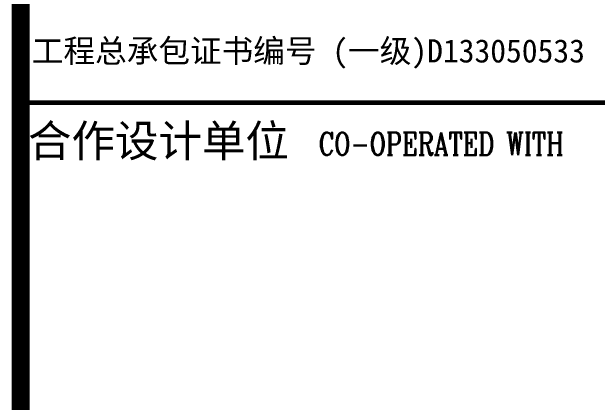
# Model space of a CAD drawing. Extents: x -138012 to 2129925, y -311560 to 0.
# Drawn here: x 2122355 to 2126945, y -141659 to -138596 of the extents above; entities that cross this region are included whole.
import ezdxf

# ---------------------------------------------------------------- set-up
doc = ezdxf.new("R2010")
doc.units = 0
doc.header["$LTSCALE"] = 1000
doc.header["$MEASUREMENT"] = 0
doc.layers.add('TEXT', color=7, linetype='CONTINUOUS')
doc.layers.add('图框', color=4, linetype='CONTINUOUS')
doc.styles.add('iIcon2', font='')
doc.styles.add('MIMI-TKWZ', font='romanc.shx', dxfattribs={"width": 0.75, "oblique": 15, "bigfont": 'bigfont.shx'})
doc.styles.get('iIcon2').set_extended_font_data('SimSun')

# ---------------------------------------------------------------- blocks, each defined once
blk = doc.blocks.new('564563')
at = {"layer": '图框', "const_width": 140}
blk.add_lwpolyline([(196066.8, -136041.4), (189566.8, -136041.4), (189566.8, -193441.4), (196066.8, -193441.4)], close=True, dxfattribs=at)
at = {"layer": '图框', "const_width": 35}
blk.add_lwpolyline([(189566.8, -144941.4), (196066.8, -144941.4)], dxfattribs=at)
at = {"layer": '图框', "style": 'iIcon2'}
for s, height, p in [('工程总承包证书编号 (一级)D133050533', 181.8, (189654.5, -144626)), ('合作设计单位', 250, (189624.1, -145365.3))]:
    blk.add_text(s, height=height, dxfattribs=at).set_placement(p)
at = {"layer": '图框', "style": 'MIMI-TKWZ', "width": 0.75}
blk.add_text('CO-OPERATED WITH', height=180, dxfattribs=at).set_placement((191903.7, -145353.9))

msp = doc.modelspace()

# ---------------------------------------------------------------- block references
at = {"layer": 'TEXT'}
msp.add_blockref('564563', (1932857.75, 5631.499), dxfattribs=at)

doc.saveas('drawing.dxf')
